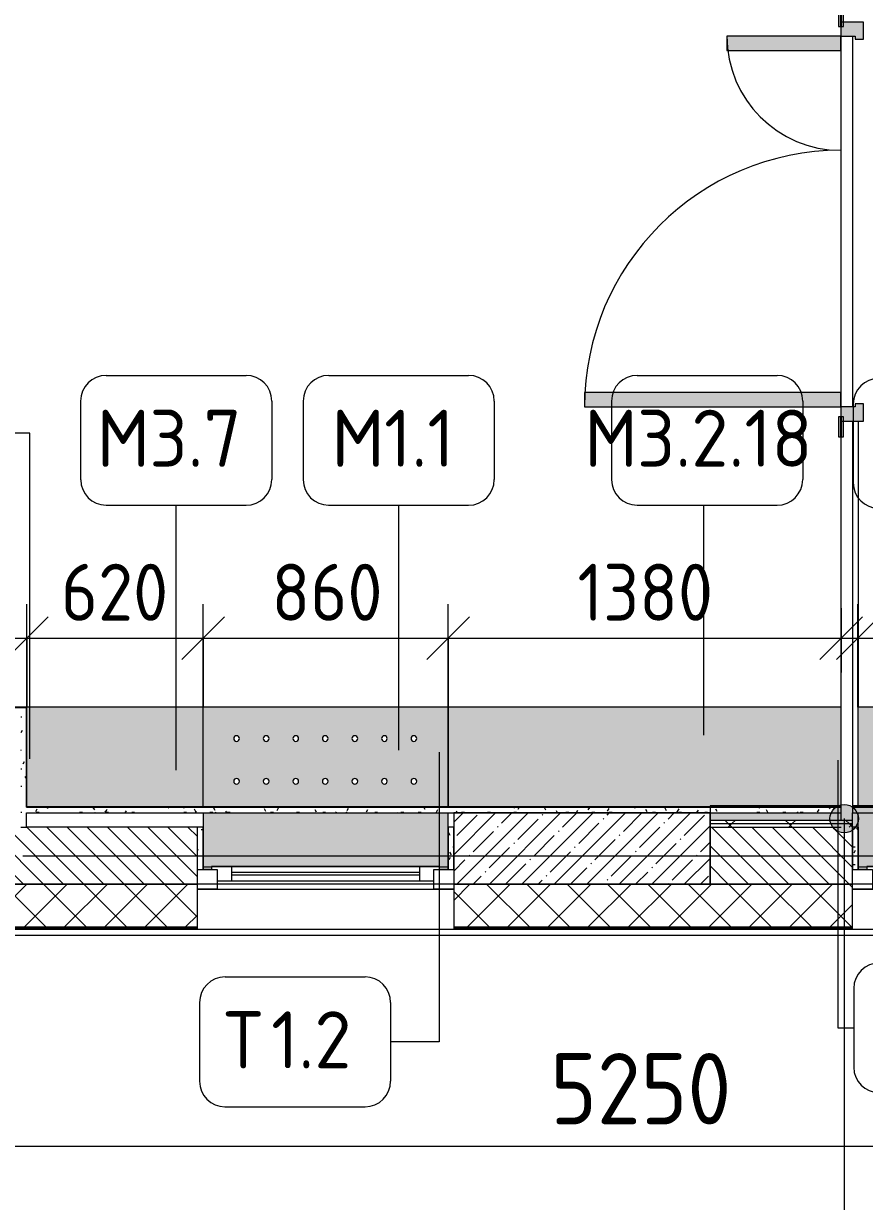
# Model space of a CAD drawing. Header units: millimetres. Extents: x -7229 to 196340, y -8553 to 29000.
# Drawn here: x 166636 to 169588, y -1213 to 2920 of the extents above; entities that cross this region are included whole.
import ezdxf

# ---------------------------------------------------------------- set-up
doc = ezdxf.new("R2010")
doc.units = ezdxf.units.MM
doc.linetypes.add('Осевая', pattern=[15875, 3175, -2381.25, 7937.5, -2381.25])
for name, color, linetype, lineweight in [('A-ANNO-DIMS', 7, 'Continuous', 9), ('A-ANNO-DIMS-100', 7, 'Continuous', 9), ('A-GLAZ-2', 7, 'Continuous', 9), ('A-WALL-1', 7, 'Continuous', 9), ('A-WALL-4', 7, 'Continuous', 13), ('G-ANNO-TEXT', 7, 'Continuous', 9), ('I-WALL-6', 7, 'Continuous', 9), ('S-COLS-2', 7, 'Continuous', 9), ('Знаки', 7, 'Continuous', 9), ('Марки для знаков', 7, 'Continuous', 9), ('Оси-2', 7, 'Осевая', 9)]:
    doc.layers.add(name, color=color, linetype=linetype, lineweight=lineweight)
for name, color, linetype, lineweight, true_color in [('A-DOOR-5', 7, 'Continuous', 9, 0xaaaaaa), ('A-DOOR-6', 7, 'Continuous', 9, 0xe2e2e2), ('A-DOOR-FRAM-4', 7, 'Continuous', 9, 0xe2e2e2), ('A-DOOR-FRAM-5', 7, 'Continuous', 9, 0xaaaaaa), ('A-FLOR-3', 7, 'Continuous', 9, 0xaaaaaa), ('I-WALL-1', 7, 'Continuous', 5, 0xe7e7e7), ('I-WALL-8', 9, 'Continuous', 9, 0x808080), ('Знаки-2', 7, 'Continuous', 9, 0xd7cfbf)]:
    doc.layers.add(name, color=color, linetype=linetype, lineweight=lineweight, true_color=true_color)
doc.styles.add('GOST Common_1', font='GOST_Common.ttf', dxfattribs={"height": 200})
doc.styles.add('ISOCPEUR_1', font='isocpeur.ttf', dxfattribs={"width": 0.9, "height": 250})
doc.styles.add('ISOCPEUR_2', font='isocpeur.ttf', dxfattribs={"width": 0.9, "height": 200})
doc.dimstyles.new('ISO-2_0_0_9К_Средний_округл2_1', dxfattribs={"dimscale": 304.8, "dimtxt": 199.196235, "dimasz": 0.492126, "dimexe": 0.393701, "dimexo": 0, "dimgap": 0, "dimtad": 1, "dimdec": 0, "dimrnd": 10, "dimzin": 0, "dimdsep": 46, "dimtxsty": 'ISOCPEUR_2', "dimblk1": 'OBLIQUE', "dimblk2": 'OBLIQUE', "dimsah": 1, "dimcen": 0.09, "dimdle": 0.393701, "dimazin": 0, "dimtfac": 1, "dimtdec": 4, "dimtix": 1, "dimtmove": 0, "dimatfit": 3, "dimfxl": 1, "dimtvp": 1, "dimtolj": 1, "dimtzin": 0, "dimarcsym": 2})
doc.dimstyles.new('ISO-2_5_0_9К_БОЛЬШОЙ_1', dxfattribs={"dimscale": 304.8, "dimtxt": 248.995294, "dimasz": 0.492126, "dimexe": 0.393701, "dimexo": 0.984252, "dimgap": 0, "dimtad": 1, "dimdec": 0, "dimrnd": 10, "dimzin": 0, "dimdsep": 46, "dimtxsty": 'ISOCPEUR_1', "dimblk1": 'OBLIQUE', "dimblk2": 'OBLIQUE', "dimsah": 1, "dimcen": 0.09, "dimdle": 0.393701, "dimazin": 0, "dimtfac": 1, "dimtdec": 4, "dimtix": 1, "dimtmove": 0, "dimatfit": 3, "dimfxl": 1, "dimtvp": 1, "dimtolj": 1, "dimtzin": 0, "dimarcsym": 2})
pattern_1 = [(45, (50216.3, 0), (-106.06602, 106.06602), []), (135, (50216.3, 0), (-106.06602, -106.06602), [])]
pattern_2 = [(0, (50216.302, 0), (121.92, 30.48), [10.058, -81.382, 10.058, -81.382, -487.68]), (0, (50216.302, 0), (121.92, 30.48), [-182.88, 10.058, -172.822, 10.058, -81.382, -213.36]), (0, (50216.302, 0), (121.92, 30.48), [-457.2, 10.058, -50.902, 10.058, -142.342]), (120, (50262.022, 15.24), (-87.356454, 90.345817), [10.058, -81.382, 10.058, -81.382, -487.68]), (120, (50262.022, 15.24), (-87.356454, 90.345817), [-182.88, 10.058, -172.822, 10.058, -81.382, -213.36]), (120, (50262.022, 15.24), (-87.356454, 90.345817), [-457.2, 10.058, -50.902, 10.058, -142.342]), (240, (50277.262, 76.2), (-34.563546, -120.825817), [10.058, -81.382, 10.058, -81.382, -487.68]), (240, (50277.262, 76.2), (-34.563546, -120.825817), [-182.88, 10.058, -172.822, 10.058, -81.382, -213.36]), (240, (50277.262, 76.2), (-34.563546, -120.825817), [-457.2, 10.058, -50.902, 10.058, -142.342])]

# ---------------------------------------------------------------- blocks, each defined once
blk = doc.blocks.new('120_Окно_СКБ_1Ст - 120_Окно_СКБ_1Ст 900х2500_h_ с форточкой-22876038-План монтажа зашивок 1 этажа в осях 23_1-33 лист 3')
at = {"layer": 'A-GLAZ-2'}
for p, q in [((-450, -127), (-450, -57)), ((-450, -57), (-380, -57)), ((450, -57), (-450, -57)), ((-380, -57), (-380, -127)), ((380, -127), (380, -57)), ((380, -57), (450, -57)), ((450, -57), (450, -127)), ((380, -87), (-380, -87)), ((-380, -87), (-380, -127)), ((-330, -137), (-330, -87)), ((-330, -107), (330, -107)), ((330, -117), (-330, -117)), ((330, -137), (330, -87)), ((380, -127), (380, -87)), ((-380, -127), (-450, -127)), ((-430, -127), (-400, -127)), ((-380, -127), (-400, -127)), ((-400, -127), (-400, -137)), ((-400, -137), (400, -137)), ((400, -137), (-400, -137)), ((450, -127), (380, -127)), ((400, -127), (380, -127)), ((400, -127), (430, -127)), ((400, -137), (400, -127))]:
    blk.add_line(p, q, dxfattribs=at)
blk = doc.blocks.new('120_Окно_СКБ_1Ст - 120_Окно_СКБ_1Ст 900х2500_h_ с форточкой-V160-План монтажа зашивок 1 этажа в осях 23_1-33 лист 3')
at = {"layer": 'A-GLAZ-2'}
for p, q in [((-450, -127), (-450, -57)), ((-450, -57), (-380, -57)), ((450, -57), (-450, -57)), ((-380, -57), (-380, -127)), ((380, -127), (380, -57)), ((380, -57), (450, -57)), ((450, -57), (450, -127)), ((380, -87), (-380, -87)), ((-380, -87), (-380, -127)), ((-330, -137), (-330, -87)), ((-330, -107), (330, -107)), ((330, -117), (-330, -117)), ((330, -137), (330, -87)), ((380, -127), (380, -87)), ((-380, -127), (-450, -127)), ((-430, -127), (-400, -127)), ((-380, -127), (-400, -127)), ((-400, -127), (-400, -137)), ((-400, -137), (400, -137)), ((400, -137), (-400, -137)), ((450, -127), (380, -127)), ((400, -127), (380, -127)), ((400, -127), (430, -127)), ((400, -137), (400, -127))]:
    blk.add_line(p, q, dxfattribs=at)
blk = doc.blocks.new('110_Дверь_СКБ_2Ст - Д-5_п__в составе перегородки _не входит в спец__-32680960-План монтажа зашивок 1 этажа в осях 23_1-33 лист 3')
at = {"layer": 'A-DOOR-6'}
for points in [[(-637.5, 900.5), (-637.5, 0.5), (-587.5, 0.5), (-587.5, 900.5)], [(612.5, 400.5), (612.5, 0.5), (662.5, 0.5), (662.5, 400.5)]]:
    blk.add_hatch(color=256, dxfattribs=at).paths.add_polyline_path(points)
h = blk.add_hatch(color=256, dxfattribs=at)
h.paths.add_polyline_path([(-687.5, -19.5), (-687.5, -79.5), (-627.5, -79.5), (-627.5, -49.5), (-637.5, -49.5), (-637.5, 0.5), (-687.5, 0.5)])
h.paths.add_polyline_path([(652.5, -79.5), (712.5, -79.5), (712.5, 0.5), (662.5, 0.5), (662.5, -49.5), (652.5, -49.5)])
at = {"layer": 'A-DOOR-FRAM-4'}
for points in [[(-742.5, 2.7), (-742.5, 0.5), (-672.5, 0.5), (-672.5, 8.5), (-742.5, 8.5)], [(697.5, 0.5), (767.5, 1.5), (767.5, 8.5), (697.5, 8.5)], [(-742.5, -0.5), (-742.5, -8.5), (-687.5, -8.5), (-687.5, -0.5)], [(712.5, -8.5), (767.5, -8.5), (767.5, -0.5), (712.5, -0.5)]]:
    blk.add_hatch(color=256, dxfattribs=at).paths.add_polyline_path(points)
at = {"layer": 'A-DOOR-5'}
for p, q in [((-637.5, 900.5), (-637.5, 0.5)), ((-587.5, 900.5), (-637.5, 900.5)), ((-587.5, 0.5), (-587.5, 900.5)), ((662.5, 400.5), (612.5, 400.5)), ((612.5, 400.5), (612.5, 0.5)), ((662.5, 0.5), (662.5, 400.5)), ((-637.5, 0.5), (-587.5, 0.5)), ((612.5, 0.5), (662.5, 0.5))]:
    blk.add_line(p, q, dxfattribs=at)
for centre, radius, start, end in [((-637.5, 0.5), 900, 0, 90), ((662.5, 0.5), 400, 90, 180)]:
    blk.add_arc(centre, radius, start, end, dxfattribs=at)
at = {"layer": 'A-DOOR-FRAM-5'}
for p, q in [((-672.5, 8.5), (-742.5, 8.5)), ((-742.5, 8.5), (-742.5, 0.5)), ((-742.5, 0.5), (-672.5, 0.5)), ((-637.5, 0.5), (-687.5, 0.5)), ((-687.5, 0.5), (-687.5, -79.5)), ((-672.5, 0.5), (-687.5, 0.5)), ((-687.5, 0.5), (-687.5, -0.5)), ((-672.5, 0.5), (-672.5, 8.5)), ((-672.5, -0.5), (-672.5, 0.5)), ((-637.5, -49.5), (-637.5, 0.5)), ((662.5, 0.5), (662.5, -49.5)), ((712.5, 0.5), (662.5, 0.5)), ((767.5, 8.5), (697.5, 8.5)), ((697.5, 8.5), (697.5, 0.5)), ((712.5, 0.5), (697.5, 0.5)), ((697.5, 0.5), (697.5, -0.5)), ((697.5, 0.5), (767.5, 0.5)), ((712.5, -79.5), (712.5, 0.5)), ((712.5, -0.5), (712.5, 0.5)), ((767.5, 0.5), (767.5, 8.5)), ((-672.5, -0.5), (-742.5, -0.5)), ((-742.5, -0.5), (-742.5, -8.5)), ((-742.5, -8.5), (-672.5, -8.5)), ((-687.5, -0.5), (-672.5, -0.5)), ((-672.5, -8.5), (-672.5, -0.5)), ((697.5, -0.5), (712.5, -0.5)), ((767.5, -0.5), (697.5, -0.5)), ((697.5, -0.5), (697.5, -8.5)), ((697.5, -8.5), (767.5, -8.5)), ((767.5, -8.5), (767.5, -0.5)), ((-687.5, -79.5), (-627.5, -79.5)), ((-627.5, -49.5), (-637.5, -49.5)), ((-627.5, -79.5), (-627.5, -49.5)), ((662.5, -49.5), (652.5, -49.5)), ((652.5, -49.5), (652.5, -79.5)), ((652.5, -79.5), (712.5, -79.5))]:
    blk.add_line(p, q, dxfattribs=at)
blk = doc.blocks.new('Зашивка радиатора_ с перфорацией М1_1 - Зашивка радиатора_ с перфорацией М1_1-V196-План монтажа зашивок 1 этажа в осях 23_1-33 лист 3')
at = {"layer": 'Знаки-2'}
blk.add_hatch(color=256, dxfattribs=at).paths.add_polyline_path([(-400, 380), (-430, 379.4), (-430, 191.4), (430, 191.4), (430, 380), (-400, 379.4)])
h = blk.add_hatch(color=256, dxfattribs=at)
h.paths.add_polyline_path([(344.5, 171.4), (-430, 171.4), (-430, -179.9), (430.2, -179.9), (430.2, 171.4), (388.9, 171.4)])
h.paths.add_polyline_path([(208.5, 90.4), (213.5, 89), (217.2, 85.4), (218.5, 80.4), (217.2, 75.4), (213.5, 71.7), (208.5, 70.4), (203.5, 71.7), (199.8, 75.4), (198.5, 80.4), (199.8, 85.4), (203.5, 89), (205.9, 90)])
h.paths.add_polyline_path([(312.2, 90.4), (317.2, 89), (320.9, 85.4), (322.2, 80.4), (320.9, 75.4), (317, 71.6), (312.2, 70.4), (307.2, 71.7), (303.6, 75.4), (302.2, 80.4), (303.8, 85.7), (307.2, 89), (309.7, 90)])
h.paths.add_polyline_path([(104.7, 90.4), (109.7, 89), (113.4, 85.4), (114.7, 80.4), (113.4, 75.4), (109.7, 71.7), (104.7, 70.4), (99.7, 71.7), (96.1, 75.4), (94.7, 80.4), (96.1, 85.4), (99.7, 89), (102.2, 90)])
h.paths.add_polyline_path([(-206.5, 90.4), (-201.2, 88.8), (-197.8, 85.4), (-196.5, 80.4), (-197.8, 75.4), (-201.5, 71.7), (-206.5, 70.4), (-211.5, 71.7), (-215.2, 75.4), (-216.5, 80.4), (-215.2, 85.4), (-211.5, 89), (-209.1, 90)])
h.paths.add_polyline_path([(-310.3, 90.4), (-304.9, 88.8), (-301.6, 85.4), (-300.3, 80.4), (-301.6, 75.4), (-305.3, 71.7), (-310.3, 70.4), (-315.3, 71.7), (-318.9, 75.4), (-320.3, 80.4), (-318.9, 85.4), (-315.3, 89), (-312.8, 90)])
h.paths.add_polyline_path([(1, 90.4), (6.3, 88.8), (9.7, 85.4), (11, 80.4), (9.7, 75.4), (6, 71.7), (1, 70.4), (-4, 71.7), (-7.7, 75.4), (-9, 80.4), (-7.7, 85.4), (-4, 89), (-1.6, 90)])
h.paths.add_polyline_path([(-102.8, 90.4), (-97.4, 88.8), (-94.1, 85.4), (-92.8, 80.4), (-94.1, 75.4), (-97.8, 71.7), (-102.8, 70.4), (-107.8, 71.7), (-111.4, 75.4), (-112.8, 80.4), (-111.4, 85.4), (-107.8, 89), (-105.3, 90)])
h.paths.add_polyline_path([(104.7, -59.6), (109.7, -61), (113.4, -64.6), (114.7, -69.6), (113.4, -74.6), (109.7, -78.3), (104.7, -79.6), (99.7, -78.3), (96.1, -74.6), (94.7, -69.6), (96.1, -64.6), (99.7, -61), (102.2, -60)])
h.paths.add_polyline_path([(-310.3, -59.6), (-305.3, -61), (-301.6, -64.6), (-300.3, -69.6), (-301.6, -74.6), (-305.3, -78.3), (-310.3, -79.6), (-315.3, -78.3), (-318.9, -74.6), (-320.3, -69.6), (-318.9, -64.6), (-315.3, -61), (-312.8, -60)])
h.paths.add_polyline_path([(1, -59.6), (6, -61), (9.7, -64.6), (11, -69.6), (9.7, -74.6), (6, -78.3), (1, -79.6), (-4, -78.3), (-7.7, -74.6), (-9, -69.6), (-7.7, -64.6), (-4, -61), (-1.6, -60)])
h.paths.add_polyline_path([(-102.8, -59.6), (-97.8, -61), (-94.1, -64.6), (-92.8, -69.6), (-94.1, -74.6), (-97.8, -78.3), (-102.8, -79.6), (-108.1, -78.1), (-111.4, -74.6), (-112.8, -69.6), (-111.4, -64.6), (-107.8, -61), (-105.3, -60)])
h.paths.add_polyline_path([(-206.5, -59.6), (-201.5, -61), (-197.8, -64.6), (-196.5, -69.6), (-197.8, -74.6), (-201.5, -78.3), (-206.5, -79.6), (-211.8, -78.1), (-215.2, -74.6), (-216.5, -69.6), (-215.2, -64.6), (-211.5, -61), (-209.1, -60)])
h.paths.add_polyline_path([(312.2, -59.6), (317.2, -61), (320.9, -64.6), (322.2, -69.6), (320.9, -74.6), (317.2, -78.3), (312.2, -79.6), (307.2, -78.3), (303.3, -74), (302.2, -69.6), (303.6, -64.6), (307.2, -61), (309.7, -60)])
h.paths.add_polyline_path([(208.5, -59.6), (213.5, -61), (217.2, -64.6), (218.5, -69.6), (217.2, -74.6), (213.5, -78.3), (208.5, -79.6), (203.5, -78.3), (199.8, -74.6), (198.5, -69.6), (199.8, -64.6), (203.5, -61), (205.9, -60)])
at = {"layer": 'Знаки'}
for p, q in [((-400, 380), (-430, 380)), ((430, 380), (400, 380)), ((-430, 241.4), (-430, 191.4)), ((430, 191.4), (430, 241.4)), ((-430, 171.4), (-430, -179.9)), ((-430, -179.9), (430.2, -179.9))]:
    blk.add_line(p, q, dxfattribs=at)
for centre, start, end in [((-310.3, 80.4), 0, 180), ((-206.5, 80.4), 0, 180), ((-102.8, 80.4), 0, 180), ((1, 80.4), 0, 180), ((104.7, 80.4), 0, 180), ((208.5, 80.4), 0, 180), ((312.2, 80.4), 0, 180), ((-310.3, 80.4), 180, 0), ((-206.5, 80.4), 180, 360), ((-102.8, 80.4), 180, 0), ((1, 80.4), 180, 0), ((104.7, 80.4), 180, 360), ((208.5, 80.4), 180, 0), ((312.2, 80.4), 180, 0), ((-310.3, -69.6), 0, 180), ((-310.3, -69.6), 180, 0), ((-206.5, -69.6), 0, 180), ((-206.5, -69.6), 180, 0), ((-102.8, -69.6), 0, 180), ((-102.8, -69.6), 180, 0), ((1, -69.6), 0, 180), ((1, -69.6), 180, 0), ((104.7, -69.6), 0, 180), ((104.7, -69.6), 180, 0), ((208.5, -69.6), 0, 180), ((208.5, -69.6), 180, 0), ((312.2, -69.6), 0, 180), ((312.2, -69.6), 180, 0)]:
    blk.add_arc(centre, 10, start, end, dxfattribs=at)
blk = doc.blocks.new('Зашивка без перфорации М3 - М3_7-30988310-План монтажа зашивок 1 этажа в осях 23_1-33 лист 3')
at = {"layer": 'Знаки-2'}
blk.add_hatch(color=256, dxfattribs=at).paths.add_polyline_path([(-366.2, 171.4), (-430, 171.4), (-430, -179.9), (190.2, -179.9), (189.8, 171.4), (149, 171.4)])
at = {"layer": 'Знаки'}
for p, q in [((-430, 171.4), (-430, -179.9)), ((-430, -179.9), (190.2, -179.9)), ((190.2, -179.9), (190.2, -178.6))]:
    blk.add_line(p, q, dxfattribs=at)
blk = doc.blocks.new('Зашивка радиатора_ с перфорацией М1_1 - Зашивка радиатора_ с перфорацией М1_1-V198-План монтажа зашивок 1 этажа в осях 23_1-33 лист 3')
at = {"layer": 'Знаки-2'}
blk.add_hatch(color=256, dxfattribs=at).paths.add_polyline_path([(399, 380), (399, 379.4), (-430, 379.4), (-429.8, 191.4), (430, 192.4), (429, 380)])
h = blk.add_hatch(color=256, dxfattribs=at)
h.paths.add_polyline_path([(430.2, 166.4), (-429.8, 166.4), (-429.8, -179.9), (430.2, -179.9), (430.2, 121.6)])
h.paths.add_polyline_path([(312.2, 90.4), (317.2, 89), (320.9, 85.4), (322.2, 80.4), (320.9, 75.4), (316.7, 71.5), (312.2, 70.4), (307.2, 71.7), (303.6, 75.4), (302.2, 80.4), (303.8, 85.7), (307.2, 89), (309.7, 90)])
h.paths.add_polyline_path([(104.7, 90.4), (109.7, 89), (113.4, 85.4), (114.7, 80.4), (113.4, 75.4), (109.7, 71.7), (104.7, 70.4), (99.7, 71.7), (96.1, 75.4), (94.7, 80.4), (96.1, 85.4), (99.7, 89), (102.2, 90)])
h.paths.add_polyline_path([(-102.8, 90.4), (-97.4, 88.8), (-94.1, 85.4), (-92.8, 80.4), (-94.1, 75.4), (-97.8, 71.7), (-102.8, 70.4), (-107.8, 71.7), (-111.4, 75.4), (-112.8, 80.4), (-111.4, 85.4), (-107.8, 89), (-105.3, 90)])
h.paths.add_polyline_path([(-310.3, 90.4), (-304.9, 88.8), (-301.6, 85.4), (-300.3, 80.4), (-301.6, 75.4), (-305.3, 71.7), (-310.3, 70.4), (-315.3, 71.7), (-318.9, 75.4), (-320.3, 80.4), (-318.9, 85.4), (-315.3, 89), (-312.8, 90)])
h.paths.add_polyline_path([(1, 90.4), (6, 89), (9.7, 85.4), (11, 80.4), (9.1, 74.7), (6, 71.7), (1, 70.4), (-4, 71.7), (-7.7, 75.4), (-9, 80.4), (-7.7, 85.4), (-4, 89), (-1.6, 90)])
h.paths.add_polyline_path([(208.5, 90.4), (213.5, 89), (217.2, 85.4), (218.5, 80.4), (217.2, 75.4), (213.5, 71.7), (208.5, 70.4), (203.5, 71.7), (199.8, 75.4), (198.5, 80.4), (199.8, 85.4), (203.5, 89), (205.9, 90)])
h.paths.add_polyline_path([(-206.5, 90.4), (-201.5, 89), (-197.8, 85.4), (-196.5, 80.4), (-197.8, 75.4), (-201.5, 71.7), (-206.5, 70.4), (-211.5, 71.7), (-215.2, 75.4), (-216.5, 80.4), (-215.2, 85.4), (-211.5, 89), (-209.1, 90)])
h.paths.add_polyline_path([(104.7, -59.6), (109.7, -61), (113.4, -64.6), (114.7, -69.6), (113.4, -74.6), (109.7, -78.3), (104.7, -79.6), (99.7, -78.3), (96.1, -74.6), (94.7, -69.6), (96.1, -64.6), (99.7, -61), (102.2, -60)])
h.paths.add_polyline_path([(-310.3, -59.6), (-305.3, -61), (-301.6, -64.6), (-300.3, -69.6), (-301.6, -74.6), (-305.3, -78.3), (-310.3, -79.6), (-315.3, -78.3), (-318.9, -74.6), (-320.3, -69.6), (-318.9, -64.6), (-315.3, -61), (-312.8, -60)])
h.paths.add_polyline_path([(-102.8, -59.6), (-97.8, -61), (-94.1, -64.6), (-92.8, -69.6), (-94.1, -74.6), (-97.8, -78.3), (-102.8, -79.6), (-108.1, -78.1), (-111.4, -74.6), (-112.8, -69.6), (-111.4, -64.6), (-107.8, -61), (-105.3, -60)])
h.paths.add_polyline_path([(312.2, -59.6), (317.2, -61), (320.9, -64.6), (322.2, -69.6), (320.9, -74.6), (316.7, -78.5), (312.2, -79.6), (307.2, -78.3), (303.3, -74), (302.2, -69.6), (303.6, -64.6), (307.2, -61), (309.7, -60)])
h.paths.add_polyline_path([(-206.5, -59.6), (-201.5, -61), (-197.8, -64.6), (-196.5, -69.6), (-197.8, -74.6), (-201.5, -78.3), (-206.5, -79.6), (-211.5, -78.3), (-215.2, -74.6), (-216.5, -69.6), (-215.2, -64.6), (-211.5, -61), (-209.1, -60)])
h.paths.add_polyline_path([(208.5, -59.6), (213.5, -61), (217.2, -64.6), (218.5, -69.6), (217.2, -74.6), (213.5, -78.3), (208.5, -79.6), (203.5, -78.3), (199.8, -74.6), (198.5, -69.6), (199.8, -64.6), (203.5, -61), (205.9, -60)])
h.paths.add_polyline_path([(1, -59.6), (6, -61), (9.7, -64.6), (11, -69.6), (9.7, -74.6), (6, -78.3), (1, -79.6), (-4, -78.3), (-7.7, -74.6), (-9, -69.6), (-7.7, -64.6), (-4, -61), (-1.6, -60)])
at = {"layer": 'Знаки'}
for p, q in [((-401, 380), (-430, 380)), ((-430, 380), (-430, 191.4)), ((429, 380), (399, 380)), ((430, 191.4), (430, 241.4)), ((430.2, -179.9), (430.2, 166.4)), ((-429.8, -179.9), (430.2, -179.9))]:
    blk.add_line(p, q, dxfattribs=at)
for centre, start, end in [((-310.3, 80.4), 0, 180), ((-206.5, 80.4), 0, 180), ((-102.8, 80.4), 0, 180), ((1, 80.4), 0, 180), ((104.7, 80.4), 0, 180), ((208.5, 80.4), 0, 180), ((312.2, 80.4), 0, 180), ((-310.3, 80.4), 180, 0), ((-206.5, 80.4), 180, 360), ((-102.8, 80.4), 180, 0), ((1, 80.4), 180, 0), ((104.7, 80.4), 180, 360), ((208.5, 80.4), 180, 0), ((312.2, 80.4), 180, 0), ((-310.3, -69.6), 0, 180), ((-310.3, -69.6), 180, 0), ((-206.5, -69.6), 0, 180), ((-206.5, -69.6), 180, 0), ((-102.8, -69.6), 0, 180), ((-102.8, -69.6), 180, 0), ((1, -69.6), 0, 180), ((1, -69.6), 180, 0), ((104.7, -69.6), 0, 180), ((104.7, -69.6), 180, 0), ((208.5, -69.6), 0, 180), ((208.5, -69.6), 180, 0), ((312.2, -69.6), 0, 180), ((312.2, -69.6), 180, 0)]:
    blk.add_arc(centre, 10, start, end, dxfattribs=at)
blk = doc.blocks.new('Зашивка без перфорации М3_2_1 - М3_2_18-32617832-План монтажа зашивок 1 этажа в осях 23_1-33 лист 3')
at = {"layer": 'Знаки-2'}
blk.add_hatch(color=256, dxfattribs=at).paths.add_polyline_path([(395.1, 171.3), (30.2, 170.3), (30.2, 166.3), (-429.8, 166.3), (-429.8, -179.9), (950.2, -179.9), (950.2, 171.3)])
at = {"layer": 'Знаки'}
for p, q in [((950.2, -179.9), (950.2, 171.3)), ((-429.8, -179.9), (950.2, -179.9))]:
    blk.add_line(p, q, dxfattribs=at)
blk = doc.blocks.new('DIMBLOCK12-План монтажа зашивок 1 этажа в осях 23_1-33 лист 3')
at = {"layer": 'A-ANNO-DIMS-100'}
for p, q in [((166176.3, -1213.1), (166176.3, -899.2)), ((171426.3, -1213.1), (171426.3, -899.2)), ((166176.3, -1019.2), (171426.3, -1019.2)), ((166176.3, -1019.2), (166176.3, -1213.1)), ((171426.3, -1019.2), (171426.3, -1213.1))]:
    blk.add_line(p, q, dxfattribs=at)
at = {"layer": 'A-ANNO-DIMS-100', "lineweight": 20}
for p, q in [((166176.3, -1019.2), (166251.3, -944.2)), ((171426.3, -1019.2), (171501.3, -944.2)), ((166176.3, -1019.2), (166101.3, -1094.2)), ((171426.3, -1019.2), (171351.3, -1094.2))]:
    blk.add_line(p, q, dxfattribs=at)
at = {"layer": 'A-ANNO-DIMS-100', "color": 0, "insert": (168485.3, -692.6), "char_height": 250, "width": 758.478, "attachment_point": 1, "line_spacing_factor": 1.149209, "style": 'ISOCPEUR_1'}
blk.add_mtext('5250', dxfattribs=at)
blk = doc.blocks.new('_Oblique')
at = {"color": 0, "linetype": 'ByBlock', "lineweight": -2}
blk.add_line((-0.5, -0.5), (0.5, 0.5), dxfattribs=at)
blk = doc.blocks.new('Марка_Знаки - В прямоуг_Наименование краткое-30718135-План монтажа зашивок 1 этажа в осях 23_1-33 лист 3')
at = {"layer": 'Марки для знаков'}
for p, q in [((-2.455, 2.278), (2.455, 2.278)), ((-3.355, 1.378), (-3.355, -1.384)), ((3.355, 1.378), (3.355, -1.378)), ((-2.461, -2.278), (2.455, -2.278))]:
    blk.add_line(p, q, dxfattribs=at)
for centre, radius, start, end in [((-2.455, 1.378), 0.9, 90, 180), ((2.455, 1.378), 0.9, 0, 90), ((-2.461, -1.384), 0.893, 180, 270), ((2.455, -1.378), 0.9, 270, 0)]:
    blk.add_arc(centre, radius, start, end, dxfattribs=at)
blk = doc.blocks.new('DIMBLOCK46-План монтажа зашивок 1 этажа в осях 23_1-33 лист 3')
at = {"layer": 'A-ANNO-DIMS-100'}
for p, q in [((166647.3, 521), (166647.3, 883)), ((167266.3, 521.4), (167266.3, 883)), ((166527.3, 763), (167266.3, 763)), ((166647.3, 763), (166647.3, 521)), ((167266.3, 763), (167266.3, 521.4))]:
    blk.add_line(p, q, dxfattribs=at)
at = {"layer": 'A-ANNO-DIMS-100', "lineweight": 20}
for p, q in [((166647.3, 763), (166722.3, 838)), ((167266.3, 763), (167341.3, 838)), ((166647.3, 763), (166572.3, 688)), ((167266.3, 763), (167191.3, 688))]:
    blk.add_line(p, q, dxfattribs=at)
at = {"layer": 'A-ANNO-DIMS-100', "color": 0, "insert": (166767.2, 1024.3), "char_height": 200, "width": 455.087, "attachment_point": 1, "line_spacing_factor": 1.149209, "style": 'ISOCPEUR_2'}
blk.add_mtext('620', dxfattribs=at)
blk = doc.blocks.new('DIMBLOCK47-План монтажа зашивок 1 этажа в осях 23_1-33 лист 3')
at = {"layer": 'A-ANNO-DIMS-100'}
for p, q in [((167266.3, 521.4), (167266.3, 883)), ((168126.3, 521.4), (168126.3, 883)), ((167266.3, 763), (168246.3, 763)), ((167266.3, 763), (167266.3, 521.4)), ((168126.3, 763), (168126.3, 521.4))]:
    blk.add_line(p, q, dxfattribs=at)
at = {"layer": 'A-ANNO-DIMS-100', "lineweight": 20}
for p, q in [((167266.3, 763), (167341.3, 838)), ((168126.3, 763), (168201.3, 838)), ((167266.3, 763), (167191.3, 688)), ((168126.3, 763), (168051.3, 688))]:
    blk.add_line(p, q, dxfattribs=at)
at = {"layer": 'A-ANNO-DIMS-100', "color": 0, "insert": (167506.7, 1024.3), "char_height": 200, "width": 455.087, "attachment_point": 1, "line_spacing_factor": 1.149209, "style": 'ISOCPEUR_2'}
blk.add_mtext('860', dxfattribs=at)
blk = doc.blocks.new('DIMBLOCK48-План монтажа зашивок 1 этажа в осях 23_1-33 лист 3')
at = {"layer": 'A-ANNO-DIMS-100'}
for p, q in [((169565.3, 521.4), (169565.3, 883)), ((170425.3, 521.4), (170425.3, 883)), ((169445.3, 763), (170425.3, 763)), ((169565.3, 763), (169565.3, 521.4)), ((170425.3, 763), (170425.3, 521.4))]:
    blk.add_line(p, q, dxfattribs=at)
at = {"layer": 'A-ANNO-DIMS-100', "lineweight": 20}
for p, q in [((169565.3, 763), (169640.3, 838)), ((170425.3, 763), (170500.3, 838)), ((169565.3, 763), (169490.3, 688)), ((170425.3, 763), (170350.3, 688))]:
    blk.add_line(p, q, dxfattribs=at)
at = {"layer": 'A-ANNO-DIMS-100', "color": 0, "insert": (169805.7, 1024.3), "char_height": 200, "width": 455.087, "attachment_point": 1, "line_spacing_factor": 1.149209, "style": 'ISOCPEUR_2'}
blk.add_mtext('860', dxfattribs=at)
blk = doc.blocks.new('DIMBLOCK72-План монтажа зашивок 1 этажа в осях 23_1-33 лист 3')
at = {"layer": 'A-ANNO-DIMS-100'}
for p, q in [((168126.3, 521.3), (168126.3, 883)), ((169506.3, 869.1), (169506.3, 643)), ((169506.3, 763), (169506.3, 869.1)), ((168006.3, 763), (169626.3, 763)), ((168126.3, 763), (168126.3, 521.3))]:
    blk.add_line(p, q, dxfattribs=at)
at = {"layer": 'A-ANNO-DIMS-100', "lineweight": 20}
for p, q in [((168126.3, 763), (168201.3, 838)), ((169506.3, 763), (169581.3, 838)), ((168126.3, 763), (168051.3, 688)), ((169506.3, 763), (169431.3, 688))]:
    blk.add_line(p, q, dxfattribs=at)
at = {"layer": 'A-ANNO-DIMS-100', "color": 0, "insert": (168580.7, 1024.3), "char_height": 200, "width": 565.411, "attachment_point": 1, "line_spacing_factor": 1.149209, "style": 'ISOCPEUR_2'}
blk.add_mtext('1380', dxfattribs=at)

msp = doc.modelspace()

# ---------------------------------------------------------------- hatches: boundary and pattern name
at = {"layer": 'A-WALL-1'}
h = msp.add_hatch(dxfattribs=at)
h.set_pattern_fill('FP_140', color=256, style=0, pattern_type=2)
h.set_pattern_definition([(135, (50216.3, 0), (-35.35534, -35.35534), [])])
h.paths.add_polyline_path([(142146.3, -100), (142946.3, -100), (142946.3, 100), (142146.3, 100), (142146.3, -84.8)])
h.paths.add_polyline_path([(151064.7, -100), (151946.3, -100), (151946.3, 100), (151046.3, 100), (151046.3, -100)])
h.paths.add_polyline_path([(148321.3, -100), (148321.3, 100), (147321.3, 100), (147321.3, -100), (148073.2, -100)])
h.paths.add_polyline_path([(173946.3, -100), (173946.3, 100), (173746.3, 100), (173746.3, -100)])
h.paths.add_polyline_path([(152846.3, -100), (153096.3, -100), (153096.3, 100), (152846.3, 100), (152846.3, 36.6)])
h.paths.add_polyline_path([(155396.3, -100), (156446.3, -100), (156446.3, 100), (155396.3, 100), (155396.3, -27.9)])
h.paths.add_polyline_path([(159696.3, -100), (160046.3, -100), (160046.3, 100), (159696.3, 100), (159696.3, -65)])
h.paths.add_polyline_path([(171346.3, -100), (171446.3, -100), (171446.3, 100), (171346.3, 100), (171346.3, -84.8)])
h.paths.add_polyline_path([(144996.3, -100), (144996.3, 100), (144746.3, 100), (144746.3, -100), (144749.3, -100)])
h.paths.add_polyline_path([(160946.3, -100), (161846.3, -100), (161846.3, 100), (160946.3, 100), (160946.3, -84.8)])
h.paths.add_polyline_path([(169546.3, -100), (169546.3, 100), (169046.3, 100), (169046.3, -100), (169346.2, -100)])
h.paths.add_polyline_path([(166687.1, -100), (167246.3, -100), (167246.3, 100), (166196.3, 100), (166196.3, -100), (166354.7, -100)])
h.paths.add_polyline_path([(163646.3, -100), (163896.3, -100), (163896.3, 100), (163646.3, 100), (163646.3, 42.1)])
h = msp.add_hatch(dxfattribs=at)
h.set_pattern_fill('FP_144', color=256, style=0, pattern_type=2)
h.set_pattern_definition([(45, (50216.3, 0), (-70.71068, 70.71068), []), (135, (50216.3, 0), (-70.71068, -70.71068), [])])
h.paths.add_polyline_path([(139426.3, -250), (141246.3, -250), (141246.3, -100), (139426.3, -100)])
h.paths.add_polyline_path([(173999.6, -250), (175296.3, -250), (175296.3, -100), (173746.3, -100), (173746.3, -250), (173946.3, -250)])
h.paths.add_polyline_path([(171340.5, -250), (171446.3, -250), (171446.3, -100), (170446.3, -100), (170446.3, -250), (170675.7, -250)])
h.paths.add_polyline_path([(166196.3, -250), (167246.3, -250), (167246.3, -100), (166196.3, -100), (166196.3, -210)])
h.paths.add_polyline_path([(169346.2, -250), (169546.3, -250), (169546.3, -100), (168146.3, -100), (168146.3, -250), (168681.4, -250)])
h.paths.add_polyline_path([(163695.6, -250), (163896.3, -250), (163896.3, -100), (162746.3, -100), (162746.3, -250), (163363.2, -250)])
h.paths.add_polyline_path([(161036.4, -250), (161846.3, -250), (161846.3, -100), (160946.3, -100), (160946.3, -250)])
h.paths.add_polyline_path([(160039.3, -250), (160046.3, -250), (160046.3, -100), (159696.3, -100), (159696.3, -250), (159706.9, -250)])
h.paths.add_polyline_path([(158246.3, -250), (158246.3, -100), (157346.3, -100), (157346.3, -250), (157566.3, -250)])
h.paths.add_polyline_path([(156050.6, -250), (156446.3, -250), (156446.3, -100), (155396.3, -100), (155396.3, -250)])
h.paths.add_polyline_path([(153096.3, -250), (153096.3, -100), (151046.3, -100), (151046.3, -250), (153059.1, -250)])
h.paths.add_polyline_path([(150146.3, -250), (150146.3, -100), (149246.3, -100), (149246.3, -250), (150067.6, -250)])
h.paths.add_polyline_path([(148346.3, -250), (148346.3, -100), (147296.3, -100), (147296.3, -250), (148073.2, -250)])
h.paths.add_polyline_path([(144996.3, -250), (144996.3, -100), (143846.3, -100), (143846.3, -250), (144749.3, -250)])
h.paths.add_polyline_path([(142755, -250), (142946.3, -250), (142946.3, -100), (142146.3, -100), (142146.3, -250), (142422.6, -250)])
at = {"layer": 'G-ANNO-TEXT'}
h = msp.add_hatch(color=256, dxfattribs=at)
edge = h.paths.add_edge_path()
edge.add_arc((169517, 130), 50, 0, 360)
at = {"layer": 'I-WALL-1'}
h = msp.add_hatch(color=256, dxfattribs=at)
h.paths.add_polyline_path([(169046.3, 125), (169506.3, 125), (169506.3, 150), (169046.3, 150)])
h.paths.add_polyline_path([(170446.3, 150), (170446.3, 175), (169546.3, 175), (169546.3, 150), (170437.4, 150)])
h.paths.add_polyline_path([(169506.3, 170), (169506.3, 175), (169046.3, 175), (169046.3, 170), (169506.2, 170)])
at = {"layer": 'I-WALL-6'}
h = msp.add_hatch(dxfattribs=at)
h.set_pattern_fill('FP_185', color=256, style=0, pattern_type=2)
h.set_pattern_definition(pattern_1)
h.paths.add_polyline_path([(169546.3, 112.5), (169546.3, 125), (169046.3, 125), (169046.3, 112.5), (169512.4, 112.5)])
h = msp.add_hatch(dxfattribs=at)
h.set_pattern_fill('FP_185', color=256, style=0, pattern_type=2)
h.set_pattern_definition(pattern_1)
h.paths.add_polyline_path([(169506.3, 100), (169546.3, 100), (169546.3, 112.5), (169046.3, 112.5), (169046.3, 100), (169346.2, 100)])
at = {"layer": 'I-WALL-8'}
h = msp.add_hatch(dxfattribs=at)
h.set_pattern_fill('FP_184', color=256, style=0, pattern_type=2)
h.set_pattern_definition(pattern_2)
h.paths.add_polyline_path([(166196.3, 500), (166646.3, 500), (166645.8, 520), (166196.3, 520)])
h = msp.add_hatch(dxfattribs=at)
h.set_pattern_fill('FP_184', color=256, style=0, pattern_type=2)
h.set_pattern_definition(pattern_2)
h.paths.add_polyline_path([(166626.3, 100), (166646.3, 100), (166645.8, 500), (166626.3, 500), (166626.3, 149.3)])
h = msp.add_hatch(dxfattribs=at)
h.set_pattern_fill('FP_184', color=256, style=0, pattern_type=2)
h.set_pattern_definition(pattern_2)
h.paths.add_polyline_path([(168146.3, 150), (169506.3, 150), (169506.3, 170), (166646.3, 170), (166646.3, 150), (168126.3, 150)])
h = msp.add_hatch(dxfattribs=at)
h.set_pattern_fill('FP_184', color=256, style=0, pattern_type=2)
h.set_pattern_definition(pattern_2)
h.paths.add_polyline_path([(167266.3, -48), (167266.3, 100), (167246.3, 100), (167246.3, -48)])
h = msp.add_hatch(dxfattribs=at)
h.set_pattern_fill('FP_184', color=256, style=0, pattern_type=2)
h.set_pattern_definition(pattern_2)
h.paths.add_polyline_path([(168146.3, -48), (168146.3, 100), (168126.3, 99.3), (168126.3, -48)])
h = msp.add_hatch(dxfattribs=at)
h.set_pattern_fill('FP_184', color=256, style=0, pattern_type=2)
h.set_pattern_definition(pattern_2)
h.paths.add_polyline_path([(169546.3, -48), (169566.3, -48), (169565.3, 100), (169546.3, 100), (169546.3, 50.7)])
at = {"layer": 'S-COLS-2'}
h = msp.add_hatch(dxfattribs=at)
h.set_pattern_fill('FP_141', color=256, style=0, pattern_type=2)
h.set_pattern_definition([(45, (50216.3, 0), (-57.024626, 57.024626), []), (45, (50273.33, 0), (-57.024626, 57.024626), [100.806, -20.161, 3.353, -16.808])])
h.paths.add_polyline_path([(168681.4, -100), (169046.3, -100), (169046.3, 150), (168146.3, 150), (168146.3, -100)])

# ---------------------------------------------------------------- linework, layer by layer
at = {"layer": 'A-FLOR-3'}
msp.add_line((169566.3, 1525), (169566.3, 521.3), dxfattribs=at)
at = {"layer": 'A-WALL-1'}
for p, q in [((167246.3, 100), (166646.3, 100)), ((167246.3, -258), (167246.3, 100)), ((169046.3, 100), (169046.3, -100)), ((169546.3, -258), (169546.3, 100)), ((169046.3, -100), (167246.3, -100)), ((168146.3, -100), (168146.3, -258)), ((171346.3, -100), (169546.3, -100)), ((175476.3, -280), (159696.3, -280)), ((162746.3, -258), (175454.3, -258))]:
    msp.add_line(p, q, dxfattribs=at)
at = {"layer": 'A-WALL-4'}
for p, q in [((169546.3, 1525), (169546.3, 150)), ((169506.3, 125), (169506.3, 1470)), ((169046.3, 125), (169546.3, 125)), ((166626.3, 100), (166646.3, 100)), ((169046.3, 112.5), (169546.3, 112.5)), ((169046.3, 100), (169046.3, 100)), ((169046.3, 100), (169506.3, 100)), ((166196.3, -100), (167246.3, -100)), ((167246.3, -100), (166196.3, -100)), ((169046.3, -100), (169546.3, -100)), ((169546.3, -100), (169046.3, -100)), ((166196.3, -250), (167246.3, -250)), ((166196.3, -253), (167246.3, -253)), ((168146.3, -250), (169546.3, -250)), ((168146.3, -253), (169546.3, -253))]:
    msp.add_line(p, q, dxfattribs=at)
at = {"layer": 'G-ANNO-TEXT'}
msp.add_line((169517, 130), (169517, -3300.7), dxfattribs=at)
msp.add_circle((169517, 130), 50, dxfattribs=at)
at = {"layer": 'I-WALL-6'}
for p, q in [((169506.3, 1575), (169506.3, 2875)), ((169546.3, 2875), (169546.3, 1575)), ((169547.3, 171), (169547.3, 1525)), ((169505.3, 1470), (169505.3, 171)), ((166647.3, 521), (166175.3, 521)), ((166176.3, 520), (166646.3, 520)), ((166646.3, 170), (166646.3, 520)), ((166646.3, 520), (166646.3, 170)), ((166647.3, 171), (166647.3, 521)), ((169506.3, 170), (166646.3, 170)), ((166646.3, 170), (169506.3, 170)), ((169505.3, 171), (166647.3, 171)), ((169506.3, 175), (169046.3, 175)), ((169046.3, 175), (169046.3, 100)), ((170446.3, 175), (169546.3, 175)), ((169546.3, 170), (171086.3, 170)), ((171085.3, 171), (169547.3, 171)), ((166646.3, 100), (166646.3, 150)), ((166646.3, 150), (169506.3, 150)), ((169546.3, 100), (169546.3, 150)), ((169546.3, 150), (170446.3, 150)), ((167267.3, 100), (167246.3, 100)), ((167266.3, -48), (167266.3, 100)), ((167267.3, -48), (167267.3, 100)), ((168146.3, 100), (168125.3, 100)), ((168125.3, 100), (168125.3, -48)), ((168126.3, 100), (168126.3, -48)), ((168146.3, -48), (168146.3, 100)), ((169546.3, 100), (169546.3, -48)), ((169567.3, 100), (169546.3, 100)), ((169566.3, -48), (169566.3, 100)), ((169567.3, -48), (169567.3, 100)), ((167246.3, -48), (167267.3, -48)), ((168125.3, -48), (168146.3, -48)), ((169546.3, -48), (169567.3, -48)), ((168146.3, -100), (167246.3, -100)), ((170446.3, -100), (169546.3, -100))]:
    msp.add_line(p, q, dxfattribs=at)
at = {"layer": 'S-COLS-2'}
for p, q in [((169046.3, 150), (168146.3, 150)), ((168146.3, 150), (168146.3, -100)), ((169046.3, 100), (169046.3, 150)), ((169046.3, -100), (169046.3, 100)), ((168146.3, -100), (169046.3, -100))]:
    msp.add_line(p, q, dxfattribs=at)
at = {"layer": 'Марки для знаков'}
for p, q in [((166658.7, 1482.1), (166283.7, 1482.1)), ((166658.7, 340), (166658.7, 1482.1)), ((167172, 299.6), (167172, 1229.8)), ((167953.2, 369.9), (167953.2, 1229.8)), ((169024.4, 423.1), (169024.4, 1229.8)), ((168095.7, 362.9), (168095.7, -653.1)), ((169494.3, 335), (169494.3, -603.8)), ((169494.3, -603.8), (169550.5, -603.8)), ((168095.7, -653.1), (167924.8, -653.1))]:
    msp.add_line(p, q, dxfattribs=at)
at = {"layer": 'Оси-2'}
msp.add_line((134883.9, 0), (172976.3, 0), dxfattribs=at)

# ---------------------------------------------------------------- block references
at = {"layer": 'A-DOOR-5', "rotation": 90}
msp.add_blockref('110_Дверь_СКБ_2Ст - Д-5_п__в составе перегородки _не входит в спец__-32680960-План монтажа зашивок 1 этажа в осях 23_1-33 лист 3', (169505.8, 2212.5), dxfattribs=at)
at = {"layer": 'A-GLAZ-2', "rotation": 180}
for name, p in [('120_Окно_СКБ_1Ст - 120_Окно_СКБ_1Ст 900х2500_h_ с форточкой-22876038-План монтажа зашивок 1 этажа в осях 23_1-33 лист 3', (167696.3, -175)), ('120_Окно_СКБ_1Ст - 120_Окно_СКБ_1Ст 900х2500_h_ с форточкой-V160-План монтажа зашивок 1 этажа в осях 23_1-33 лист 3', (169996.3, -175))]:
    msp.add_blockref(name, p, dxfattribs=at)
at = {"layer": 'Знаки', "rotation": 180}
for name, p in [('Зашивка без перфорации М3 - М3_7-30988310-План монтажа зашивок 1 этажа в осях 23_1-33 лист 3', (166836.1, 341.4)), ('Зашивка радиатора_ с перфорацией М1_1 - Зашивка радиатора_ с перфорацией М1_1-V196-План монтажа зашивок 1 этажа в осях 23_1-33 лист 3', (167696.3, 341.4)), ('Зашивка без перфорации М3_2_1 - М3_2_18-32617832-План монтажа зашивок 1 этажа в осях 23_1-33 лист 3', (169076.5, 341.3)), ('Зашивка радиатора_ с перфорацией М1_1 - Зашивка радиатора_ с перфорацией М1_1-V198-План монтажа зашивок 1 этажа в осях 23_1-33 лист 3', (169995.3, 341.4))]:
    msp.add_blockref(name, p, dxfattribs=at)
at = {"layer": 'Марки для знаков', "xscale": 99.99999999999993, "yscale": 99.99999999999993, "zscale": 99.99999999999993}
for p in [(167172, 1457.6), (167953.2, 1457.6), (169035.9, 1457.6), (169884.2, 1446.9), (169886, -603.8), (167589.3, -653.1)]:
    msp.add_blockref('Марка_Знаки - В прямоуг_Наименование краткое-30718135-План монтажа зашивок 1 этажа в осях 23_1-33 лист 3', p, dxfattribs=at)

# ---------------------------------------------------------------- texts
at = {"layer": 'Марки для знаков', "char_height": 200, "attachment_point": 1, "style": 'GOST Common_1'}
for s, insert, width in [('\\fGOST Common|b0|i0|c204|p34|;М', (166892.5, 1564.7), 224.472), ('3.7', (167077.7, 1564.7), 416.877), ('\\fGOST Common|b0|i0|c204|p34|;М', (167716.7, 1564.7), 224.472), ('1.1', (167901.9, 1564.7), 312.658), ('\\fGOST Common|b0|i0|c204|p34|;М', (168604.4, 1564.7), 224.472), ('3.2.18', (168789.6, 1564.7), 785.654), ('\\fGOST Common|b0|i0|c204|p34|;Т', (167339.8, -546.1), 200.422), ('1.2', (167505.2, -546.1), 368.776)]:
    msp.add_mtext(s, dxfattribs=dict(at, insert=insert, width=width))

# ---------------------------------------------------------------- dimensions: what is measured, and where the dimension line sits
at = {"layer": 'A-ANNO-DIMS'}
for base, p1, p2, dimstyle, override, picture, middle in [((167266.3, 763), (166647.3, 521), (167266.3, 521.4), 'ISO-2_0_0_9К_Средний_округл2_1', {"dimpost": '<>', "dimfxl": 619.000152}, 'DIMBLOCK46-План монтажа зашивок 1 этажа в осях 23_1-33 лист 3', (166956.8, 863)), ((168126.3, 763), (167266.3, 521.4), (168126.3, 521.4), 'ISO-2_0_0_9К_Средний_округл2_1', {"dimpost": '<>', "dimfxl": 860}, 'DIMBLOCK47-План монтажа зашивок 1 этажа в осях 23_1-33 лист 3', (167696.3, 863)), ((169506.3, 763), (168126.3, 521.3), (169506.3, 869.1), 'ISO-2_0_0_9К_Средний_округл2_1', {"dimpost": '<>', "dimfxl": 1423.144012}, 'DIMBLOCK72-План монтажа зашивок 1 этажа в осях 23_1-33 лист 3', (168816.3, 863)), ((170425.3, 763), (169565.3, 521.4), (170425.3, 521.4), 'ISO-2_0_0_9К_Средний_округл2_1', {"dimpost": '<>', "dimfxl": 860}, 'DIMBLOCK48-План монтажа зашивок 1 этажа в осях 23_1-33 лист 3', (169995.3, 863)), ((171426.3, -1019.2), (166176.3, -913.1), (171426.3, -913.1), 'ISO-2_5_0_9К_БОЛЬШОЙ_1', {"dimpost": '<>', "dimfxl": 5250}, 'DIMBLOCK12-План монтажа зашивок 1 этажа в осях 23_1-33 лист 3', (168801.3, -894.2))]:
    dim = msp.add_linear_dim(base=base, p1=p1, p2=p2, dimstyle=dimstyle, override=override, dxfattribs=at)
    dim.commit()
    dim.dimension.update_dxf_attribs({"geometry": picture, "text_midpoint": middle})

doc.saveas('drawing.dxf')
